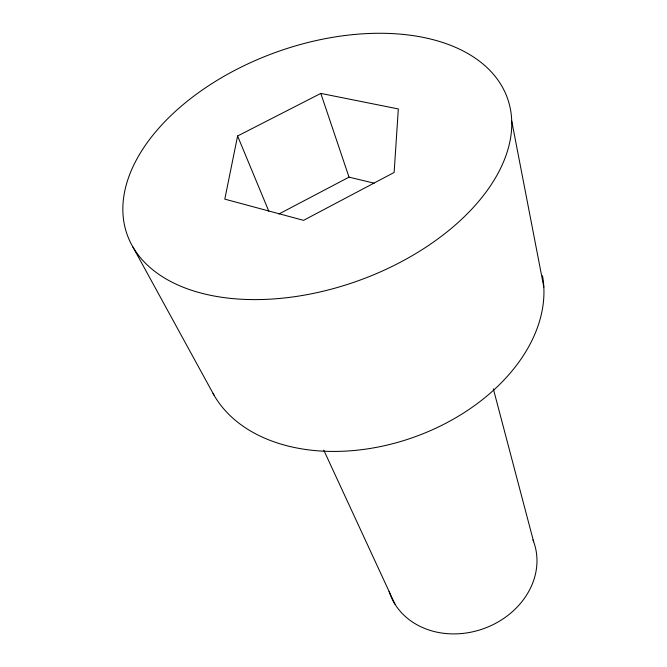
<?xml version="1.0" encoding="UTF-8"?>
<svg xmlns="http://www.w3.org/2000/svg" width="667" height="667" viewBox="0 0 667 667"><rect width="100%" height="100%" fill="white"/><g stroke="black" fill="none" stroke-linecap="round" stroke-linejoin="round"><path stroke-width="1" d="M237.594 136.001L224.804 199.133L303.543 220.343L394.139 172.461L398.324 108.938L320.81 93.413L237.594 136.001L268.809 211.206M278.948 213.99L349.024 177.147L374.154 183.192M132.866 246.923L214.049 395.214M323.745 450.108L394.964 604.152M320.81 93.413L349.024 177.147M493.322 388.803L533.658 541.762M511.722 121.01A202.001 121.419 -19.8 0 1 223.728 297.557A202.001 121.419 -19.8 0 1 216.458 80.749A202.001 121.419 -19.8 0 1 511.722 121.01L543.813 287.01M542.488 275.729A175.996 122.294 -19.8 0 1 414.074 437.127A175.996 122.294 -19.8 0 1 213.023 393.388M532.95 539.92A76.43 64.607 -19.8 0 1 483.558 628.673A76.43 64.607 -19.8 0 1 389.136 591.429"/></g></svg>
